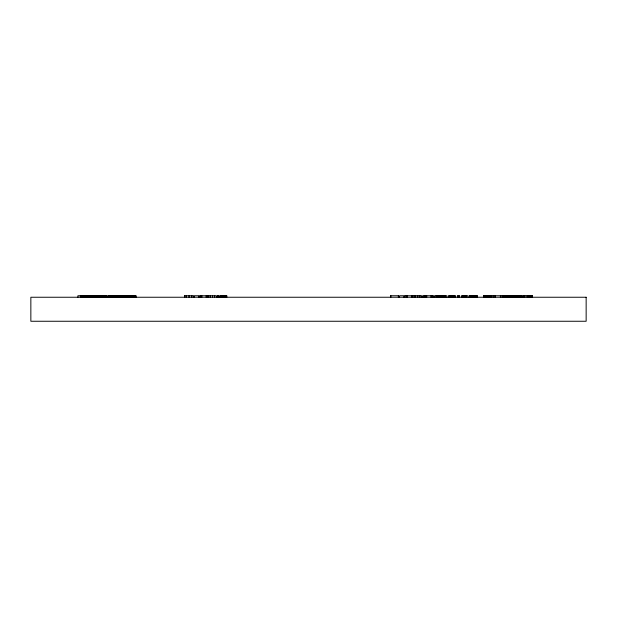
<?xml version="1.0" encoding="UTF-8"?>
<svg xmlns="http://www.w3.org/2000/svg" width="617" height="617" viewBox="0 0 617 617"><rect width="100%" height="100%" fill="white"/><g stroke="black" fill="none" stroke-linecap="round" stroke-linejoin="round"><path stroke-width="0.93" d="M130.835 295.744L130.85 297.247L130.796 295.744L136.18 295.744L136.18 297.247M439.736 295.744L446.916 295.744L446.916 297.247M448.991 295.744L448.991 297.247L448.937 295.744L455.67 295.744L455.67 297.247M477.08 295.744L477.08 297.247L477.149 295.744L469.498 295.744L469.498 297.247M532.432 297.247L532.432 295.744L522.422 295.744L522.422 297.247M532.348 295.744L532.348 297.247M531.607 295.744L531.607 297.247M530.836 295.744L530.836 297.247M530.281 295.744L530.281 297.247M529.787 295.744L529.787 297.247M529.355 295.744L529.355 297.247M528.993 295.744L528.993 297.247M528.707 295.744L528.707 297.247M528.499 295.744L528.499 297.247M528.376 295.744L528.337 297.247M527.751 295.744L527.751 297.247M527.674 295.744L527.674 297.247M527.365 295.744L527.365 297.247M527.18 295.744L527.126 297.247M524.843 295.744L524.843 297.247M523.401 295.744L523.401 297.247M521.727 297.247L521.789 295.744L514.393 295.744L514.462 297.247M521.627 295.744L521.627 297.247M521.542 295.744L521.542 297.247M521.095 295.744L521.095 297.247M521.003 295.744L521.003 297.247M520.324 295.744L520.324 297.247M519.56 295.744L519.56 297.247M518.696 295.744L518.696 297.247M517.732 295.744L517.732 297.247M516.884 295.744L516.884 297.247M516.144 295.744L516.144 297.247M515.519 295.744L515.519 297.247M515.025 295.744L515.025 297.247M514.671 295.744L514.663 297.247M513.868 297.247L513.899 295.744L483.512 295.744L483.512 297.247M513.784 295.744L513.784 297.247M513.521 295.744L513.521 297.247M513.089 295.744L513.089 297.247M512.503 295.744L512.503 297.247M511.74 295.744L511.74 297.247M510.868 295.744L510.868 297.247M509.889 295.744L509.889 297.247M508.817 295.744L508.817 297.247M507.722 295.744L507.722 297.247M506.734 295.744L506.734 297.247M505.871 295.744L505.871 297.247M505.138 295.744L505.138 297.247M504.559 295.744L504.559 297.247M504.128 295.744L504.128 297.247M502.115 295.744L502.115 297.247M500.41 295.744L500.41 297.247M495.366 295.744L495.366 297.247M493.947 295.744L493.947 297.247M491.764 295.744L491.764 297.247M491.71 295.744L491.71 297.247M491.525 295.744L491.525 297.247M491.194 295.744L491.194 297.247M490.677 295.744L490.677 297.247M490.091 295.744L490.091 297.247M489.412 295.744L489.412 297.247M488.602 295.744L488.602 297.247M487.638 295.744L487.638 297.247M486.697 295.744L486.697 297.247M485.88 295.744L485.88 297.247M485.186 295.744L485.186 297.247M484.6 295.744L484.6 297.247M484.09 295.744L484.09 297.247M483.759 295.744L483.759 297.247M483.574 295.744L483.574 297.247M476.887 295.744L476.887 297.247M476.563 295.744L476.563 297.247M476.108 295.744L476.108 297.247M475.537 295.744L475.537 297.247M474.889 295.744L474.889 297.247M474.149 295.744L474.149 297.247M473.332 295.744L473.332 297.247M472.483 295.744L472.483 297.247M471.735 295.744L471.735 297.247M471.079 295.744L471.079 297.247M470.516 295.744L470.516 297.247M470.069 295.744L470.069 297.247M469.761 295.744L469.753 297.247M469.56 295.744L469.56 297.247M468.079 297.247L468.079 295.744L461.346 295.744L461.346 297.247M466.575 295.744L466.637 297.247M466.359 295.744L466.359 297.247M466.151 295.744L466.151 297.247M465.866 295.744L465.866 297.247M465.496 295.744L465.496 297.247M465.01 295.744L465.01 297.247M464.462 295.744L464.462 297.247M463.899 295.744L463.899 297.247M462.789 295.744L462.789 297.247M459.326 297.247L459.326 295.744L457.691 295.744L457.691 297.247M459.233 295.744L459.233 297.247M457.791 295.744L457.791 297.247M454.228 295.744L454.228 297.247M453.58 295.744L453.58 297.247M452.963 295.744L452.963 297.247M452.33 295.744L452.33 297.247M451.629 295.744L451.629 297.247M451.089 295.744L451.089 297.247M450.58 295.744L450.58 297.247M450.117 295.744L450.117 297.247M449.716 295.744L449.716 297.247M449.384 295.744L449.384 297.247M449.145 295.744L449.145 297.247M445.474 295.744L445.474 297.247M444.896 295.744L444.896 297.247M444.317 295.744L444.317 297.247M443.677 295.744L443.677 297.247M442.913 295.744L442.913 297.247M442.242 295.744L442.242 297.247M441.625 295.744L441.625 297.247M441.07 295.744L441.07 297.247M440.615 295.744L440.615 297.247M440.237 295.744L440.237 297.247M440.021 295.744L439.96 297.247M439.79 295.744L439.805 297.247M439.204 297.247L439.204 295.744L434.661 295.744L434.661 297.247M439.127 295.744L439.127 297.247M438.787 295.744L438.787 297.247M438.355 295.744L438.355 297.247M437.769 295.744L437.769 297.247M437.191 295.744L437.191 297.247M436.635 295.744L436.635 297.247M436.103 295.744L436.103 297.247M433.697 297.247L433.697 295.744L422.738 295.744L422.838 297.247M432.093 295.744L432.093 297.247M431.059 295.744L431.059 297.247M426.702 295.744L426.702 297.247M425.661 295.744L425.661 297.247M424.134 295.744L424.134 297.247M421.689 297.247L421.689 295.744L404.497 295.744L404.497 297.247M419.915 295.744L419.915 297.247M417.84 295.744L417.84 297.247M415.696 295.744L415.696 297.247M414.069 295.744L414.069 297.247M412.464 295.744L412.464 297.247M411.431 295.744L411.431 297.247M407.066 295.744L407.066 297.247M406.032 295.744L406.032 297.247M403.88 297.247L403.88 295.744L399.561 295.744L399.561 297.247M398.528 297.247L398.528 295.744L390.553 295.744L390.553 297.247M398.374 295.744L398.374 297.247M390.823 295.744L390.823 297.247M226.763 297.247L226.817 295.744L220.624 295.744L220.624 297.247M226.601 295.744L226.601 297.247M226.331 295.744L226.331 297.247M225.961 295.744L225.961 297.247M225.467 295.744L225.467 297.247M224.92 295.744L224.92 297.247M224.264 295.744L224.264 297.247M223.47 295.744L223.47 297.247M222.637 295.744L222.637 297.247M221.858 295.744L221.858 297.247M221.133 295.744L221.102 297.247M220.878 295.744L220.878 297.247M220.701 295.744L220.716 297.247M219.135 297.247L219.135 295.744L217.493 295.744L217.493 297.247M219.035 295.744L219.035 297.247M217.593 295.744L217.593 297.247M216.444 297.247L216.444 295.744L199.252 295.744L199.252 297.247M214.67 295.744L214.67 297.247M212.595 295.744L212.595 297.247M210.459 295.744L210.459 297.247M208.824 295.744L208.824 297.247M207.219 295.744L207.219 297.247M206.186 295.744L206.186 297.247M201.821 295.744L201.821 297.247M200.787 295.744L200.787 297.247M198.643 297.247L198.643 295.744L194.316 295.744L194.316 297.247M193.561 297.247L193.568 295.744L184.576 295.744L184.576 297.247M191.825 295.744L191.825 297.247M189.041 295.744L189.041 297.247M186.211 295.744L186.211 297.247M184.676 295.744L184.676 297.247M135.1 295.744L135.1 297.247M134.66 295.744L134.66 297.247M134.236 295.744L134.236 297.247M133.758 295.744L133.758 297.247M133.179 295.744L133.179 297.247M132.678 295.744L132.678 297.247M132.208 295.744L132.208 297.247M131.799 295.744L131.799 297.247M131.452 295.744L131.452 297.247M131.174 295.744L131.174 297.247M131.012 295.744L130.966 297.247M130.557 297.247L130.557 295.744L107.906 295.744L107.906 297.247M130.395 295.744L130.395 297.247M130.21 295.744L130.21 297.247M130.087 295.744L130.087 297.247M129.963 295.744L129.963 297.247M129.755 295.744L129.755 297.247M129.323 295.744L129.323 297.247M128.891 295.744L128.891 297.247M128.467 295.744L128.467 297.247M128.074 295.744L128.074 297.247M127.125 295.744L127.125 297.247M126.994 295.744L126.994 297.247M126.832 295.744L126.832 297.247M126.624 295.744L126.624 297.247M126.462 295.744L126.5 297.247M125.49 295.744L125.475 297.247M125.305 295.744L125.305 297.247M125.089 295.744L125.089 297.247M124.403 295.744L124.403 297.247M124.048 295.744L124.048 297.247M123.616 295.744L123.616 297.247M123.061 295.744L123.061 297.247M122.313 295.744L122.313 297.247M121.927 295.744L121.927 297.247M121.557 295.744L121.557 297.247M121.225 295.744L121.225 297.247M120.932 295.744L120.932 297.247M120.701 295.744L120.701 297.247M120.4 295.744L120.431 297.247M120.361 295.744L120.361 297.247M120.168 295.744L120.168 297.247M119.652 295.744L119.652 297.247M119.505 295.744L119.505 297.247M119.258 295.744L119.258 297.247M118.919 295.744L118.919 297.247M118.495 295.744L118.495 297.247M118.009 295.744L118.009 297.247M117.454 295.744L117.454 297.247M116.837 295.744L116.837 297.247M116.204 295.744L116.204 297.247M115.641 295.744L115.641 297.247M115.148 295.744L115.148 297.247M114.731 295.744L114.731 297.247M114.407 295.744L114.392 297.247M114.16 295.744L114.153 297.247M114.037 295.744L114.014 297.247M113.96 295.744L113.96 297.247M113.374 295.744L113.374 297.247M113.297 295.744L113.25 297.247M113.104 295.744L113.104 297.247M112.865 295.744L112.865 297.247M112.533 295.744L112.533 297.247M112.124 295.744L112.124 297.247M111.669 295.744L111.669 297.247M111.168 295.744L111.168 297.247M110.613 295.744L110.613 297.247M110.135 295.744L110.135 297.247M109.726 295.744L109.726 297.247M108.985 295.744L108.985 297.247M108.924 295.744L108.924 297.247M106.918 297.247L106.918 295.744L94.771 295.744L94.771 297.247M106.818 295.744L106.818 297.247M106.34 295.744L106.34 297.247M105.26 295.744L105.26 297.247M104.828 295.744L104.828 297.247M104.396 295.744L104.396 297.247M103.918 295.744L103.918 297.247M103.34 295.744L103.34 297.247M102.838 295.744L102.838 297.247M102.376 295.744L102.376 297.247M101.959 295.744L101.959 297.247M101.62 295.744L101.62 297.247M101.435 295.744L101.435 297.247M101.335 295.744L101.335 297.247M101.126 295.744L101.173 297.247M100.995 295.744L101.011 297.247M100.957 295.744L100.957 297.247M99.877 295.744L99.877 297.247M99.707 295.744L99.707 297.247M98.805 295.744L98.805 297.247M98.45 295.744L98.45 297.247M98.026 295.744L98.026 297.247M97.471 295.744L97.471 297.247M96.715 295.744L96.715 297.247M96.329 295.744L96.329 297.247M95.967 295.744L95.967 297.247M95.627 295.744L95.627 297.247M95.334 295.744L95.334 297.247M95.296 295.744L95.296 297.247M95.103 295.744L95.103 297.247M95.049 295.744L95.049 297.247M94.925 295.744L94.841 297.247M94.123 297.247L94.123 295.744L77.919 295.744L77.919 297.247M93.938 295.744L94 297.247M93.607 295.744L93.529 297.247M93.028 295.744L93.028 297.247M92.457 295.744L92.457 297.247M91.81 295.744L91.81 297.247M91.085 295.744L91.085 297.247M90.444 295.744L90.444 297.247M89.889 295.744L89.889 297.247M89.426 295.744L89.426 297.247M89.056 295.744L89.041 297.247M88.956 295.744L88.956 297.247M88.779 295.744L88.786 297.247M88.624 295.744L88.632 297.247M88.177 295.744L88.177 297.247M87.992 295.744L87.992 297.247M87.869 295.744L87.869 297.247M87.537 295.744L87.537 297.247M87.105 295.744L87.105 297.247M86.673 295.744L86.673 297.247M86.249 295.744L86.249 297.247M85.856 295.744L85.856 297.247M84.776 295.744L84.776 297.247M83.727 295.744L83.665 297.247M83.627 295.744L83.627 297.247M83.488 295.744L83.488 297.247M83.202 295.744L83.202 297.247M82.84 295.744L82.84 297.247M82.339 295.744L82.339 297.247M81.799 295.744L81.799 297.247M81.166 295.744L81.166 297.247M80.372 295.744L80.372 297.247M586.15 297.247L30.85 297.247L30.85 321.256L586.15 321.256L586.15 297.247M503.865 297.247L503.865 295.744L503.773 297.247"/></g></svg>
